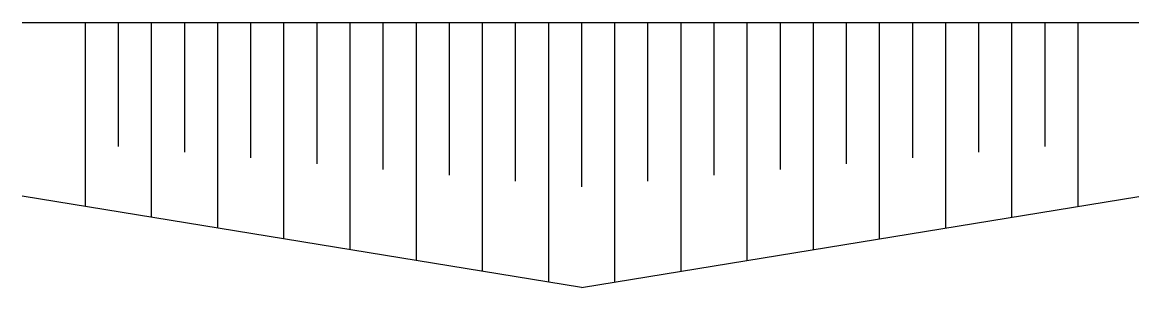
# Model space of a CAD drawing. Header units: metres. Extents: x -1664 to 1709, y -779 to 21.
import ezdxf

# ---------------------------------------------------------------- set-up
doc = ezdxf.new("R2010")
doc.units = ezdxf.units.M

msp = doc.modelspace()

# ---------------------------------------------------------------- linework, layer by layer
for p, q in [((-1474.63, 20.77), (-1474.63, -534.74)), ((-1374.63, 20.77), (-1374.63, -353.1)), ((-1274.63, 20.77), (-1274.63, -567.34)), ((-1174.63, 20.77), (-1174.63, -370.59)), ((-1074.63, 20.77), (-1074.63, -599.94)), ((-974.63, 20.77), (-974.63, -388.08)), ((-874.63, 20.77), (-874.63, -632.54)), ((-774.63, 20.77), (-774.63, -405.57)), ((-674.63, 20.77), (-674.63, -665.13)), ((-574.63, 20.77), (-574.63, -423.06)), ((-474.63, 20.77), (-474.63, -697.73)), ((-374.63, 20.77), (-374.63, -440.55)), ((-274.63, 20.77), (-274.63, -730.33)), ((-174.63, 20.77), (-174.63, -458.05)), ((-74.63, 20.77), (-74.63, -762.93)), ((25.37, 20.77), (25.37, -475.54)), ((125.37, 20.77), (125.37, -762.93)), ((225.37, 20.77), (225.37, -458.05)), ((325.37, 20.77), (325.37, -730.33)), ((425.37, 20.77), (425.37, -440.55)), ((525.37, 20.77), (525.37, -697.73)), ((625.37, 20.77), (625.37, -423.06)), ((725.37, 20.77), (725.37, -665.13)), ((825.37, 20.77), (825.37, -405.57)), ((925.37, 20.77), (925.37, -632.54)), ((1025.37, 20.77), (1025.37, -388.08)), ((1125.37, 20.77), (1125.37, -599.94)), ((1225.37, 20.77), (1225.37, -370.59)), ((1325.37, 20.77), (1325.37, -567.34)), ((1425.37, 20.77), (1425.37, -353.1)), ((1525.37, 20.77), (1525.37, -534.74)), ((25.37, -779.23), (-1664.34, -503.82)), ((25.37, -779.23), (1709.2, -504.78))]:
    msp.add_line(p, q)
msp.add_lwpolyline([(-1664.34, 20.77), (1709.2, 20.77)])

doc.saveas('drawing.dxf')
